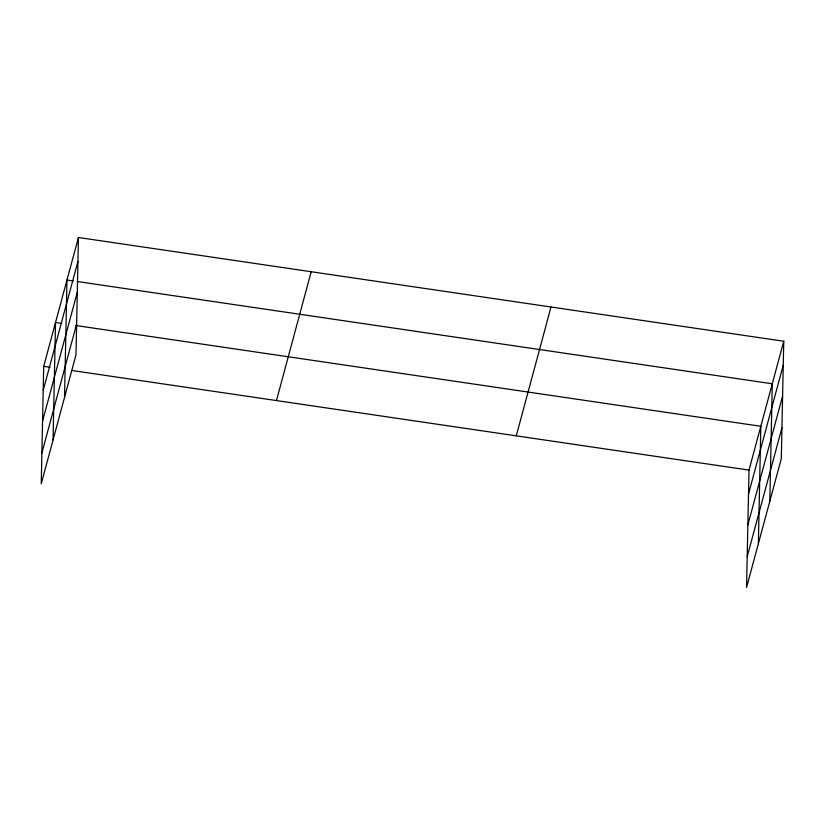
<?xml version="1.0" encoding="UTF-8"?>
<svg xmlns="http://www.w3.org/2000/svg" width="825" height="825" viewBox="0 0 825 825"><rect width="100%" height="100%" fill="white"/><g stroke="black" fill="none" stroke-linecap="round" stroke-linejoin="round"><path stroke-width="1.24" d="M78.447 237.497L43.704 366.341L41.25 483.759L75.983 354.905L78.447 237.497L783.75 341.241L781.296 458.659L746.553 587.503L749.018 470.095L783.75 341.241M53.058 439.942L55.523 322.534L61.875 323.472M64.525 397.423L66.98 280.015L73.343 280.954M758.371 543.696L760.825 426.288L75.869 325.524M769.828 501.177L772.293 383.769L77.158 281.511M43.209 390.266L77.942 261.412M42.56 421.121L77.292 292.267M41.9 452.904L76.632 324.05M276.457 400.579L311.19 271.734M516.264 435.858L550.997 307.003M748.512 494.02L783.245 365.166M747.873 524.865L782.605 396.021M747.202 556.658L781.935 427.804M43.704 366.341L50.067 367.28M71.692 370.456L749.018 470.095"/></g></svg>
